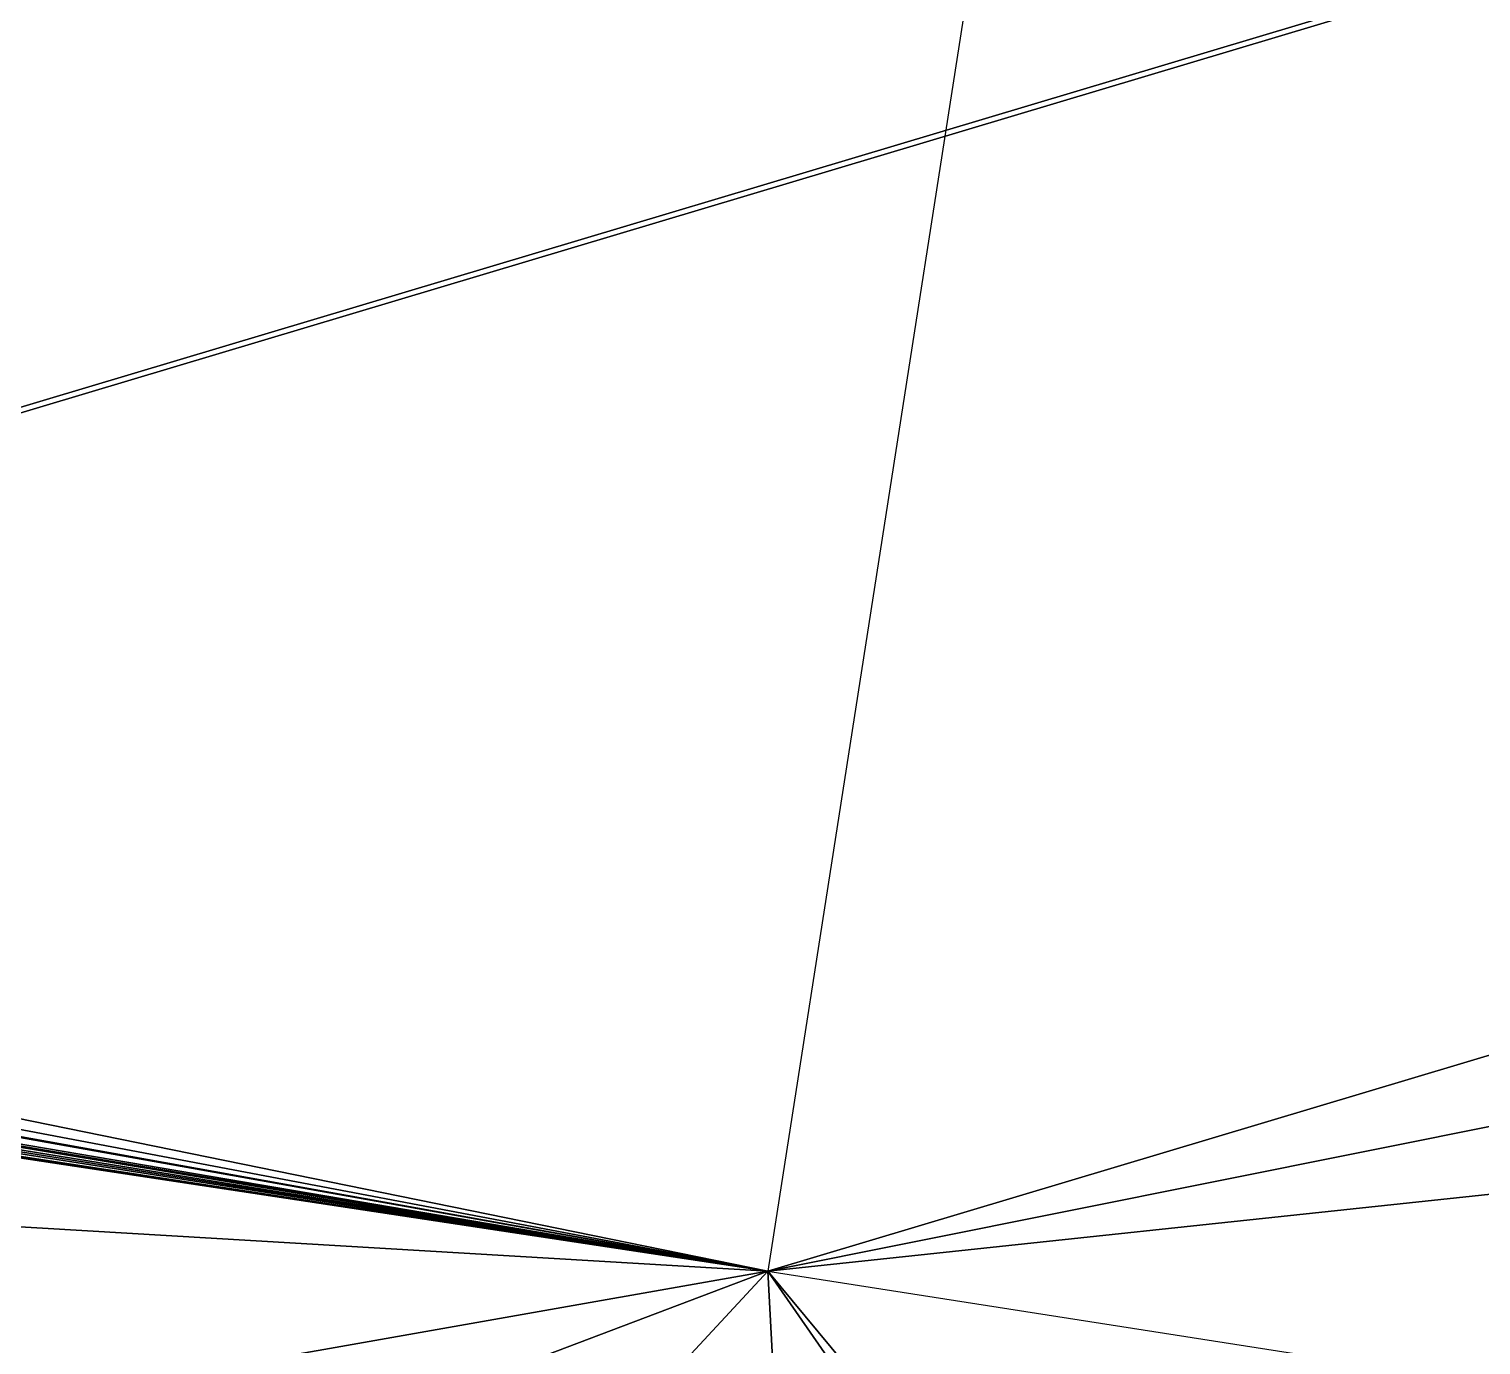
# Model space of a CAD drawing. Header units: metres. Extents: x 503497 to 504361, y 6966567 to 6966857.
# Drawn here: x 504152.946192 to 504152.949156, y 6966710.214649 to 6966710.217336 of the extents above; entities that cross this region are included whole.
import ezdxf

# ---------------------------------------------------------------- set-up
doc = ezdxf.new("R2010")
doc.units = ezdxf.units.M

msp = doc.modelspace()

# ---------------------------------------------------------------- linework, layer by layer
at = {"layer": 'SHADOW_APPROVED_20260111T072000'}
for points in [[(504153.1826, 6966711.7206), (504152.9477, 6966710.2148), (504079.7739, 6966725.1188), (504080.0088, 6966726.6246), (504153.1826, 6966711.7206)], [(504152.9477, 6966710.2148), (504167.8718, 6966707.8869), (504094.698, 6966722.7909), (504079.7739, 6966725.1188), (504152.9477, 6966710.2148)]]:
    msp.add_lwpolyline(points, close=True, dxfattribs=at)
msp.add_lwpolyline([(504124.6436, 6966689.8311), (504125.6223, 6966696.1052), (504122.7613, 6966696.5515), (504123.3955, 6966700.6171), (504123.6735, 6966701.1907), (504124.1841, 6966701.6081), (504124.6865, 6966701.7525), (504126.4679, 6966701.5261), (504126.6349, 6966702.5968), (504125.8564, 6966702.7697), (504125.4218, 6966703.0603), (504125.0625, 6966703.6133), (504124.9683, 6966704.1079), (504125.9354, 6966710.4181), (504127.8093, 6966710.1258), (504128.3574, 6966713.6393), (504140.8554, 6966711.6898), (504140.8554, 6966711.6898), (504140.7719, 6966711.1544), (504144.1851, 6966710.622), (504144.5661, 6966713.0647), (504153.1826, 6966711.7206), (504152.9477, 6966710.2148), (504167.8718, 6966707.8869)], dxfattribs=at)
at = {"layer": 'SHADOW_APPROVED_20260114T072400'}
for points in [[(504153.1826, 6966711.7206), (504152.9477, 6966710.2148), (504080.9393, 6966723.8535), (504081.1742, 6966725.3593), (504153.1826, 6966711.7206)], [(504152.9477, 6966710.2148), (504167.8718, 6966707.8869), (504095.8634, 6966721.5256), (504080.9393, 6966723.8535), (504152.9477, 6966710.2148)]]:
    msp.add_lwpolyline(points, close=True, dxfattribs=at)
msp.add_lwpolyline([(504124.6436, 6966689.8311), (504125.6223, 6966696.1052), (504122.7613, 6966696.5515), (504123.3955, 6966700.6171), (504123.6735, 6966701.1907), (504124.1841, 6966701.6081), (504124.6865, 6966701.7525), (504126.4679, 6966701.5261), (504126.6349, 6966702.5968), (504125.8564, 6966702.7697), (504125.4218, 6966703.0603), (504125.0625, 6966703.6133), (504124.9683, 6966704.1079), (504125.9354, 6966710.4181), (504127.8093, 6966710.1258), (504128.3574, 6966713.6393), (504140.8554, 6966711.6898), (504140.8554, 6966711.6898), (504140.7719, 6966711.1544), (504144.1851, 6966710.622), (504144.5661, 6966713.0647), (504153.1826, 6966711.7206), (504152.9477, 6966710.2148), (504167.8718, 6966707.8869)], dxfattribs=at)
at = {"layer": 'SHADOW_APPROVED_20260122T071500'}
for points in [[(504153.1826, 6966711.7206), (504152.9477, 6966710.2148), (504070.3812, 6966724.9829), (504070.6161, 6966726.4887), (504153.1826, 6966711.7206)], [(504152.9477, 6966710.2148), (504167.8718, 6966707.8869), (504085.3053, 6966722.655), (504070.3812, 6966724.9829), (504152.9477, 6966710.2148)]]:
    msp.add_lwpolyline(points, close=True, dxfattribs=at)
msp.add_lwpolyline([(504124.6436, 6966689.8311), (504125.6223, 6966696.1052), (504122.7613, 6966696.5515), (504123.3955, 6966700.6171), (504123.6735, 6966701.1907), (504124.1841, 6966701.6081), (504124.6865, 6966701.7525), (504126.4679, 6966701.5261), (504126.6349, 6966702.5968), (504125.8564, 6966702.7697), (504125.4218, 6966703.0603), (504125.0625, 6966703.6133), (504124.9683, 6966704.1079), (504125.9354, 6966710.4181), (504127.8093, 6966710.1258), (504128.3574, 6966713.6393), (504140.8554, 6966711.6898), (504140.8554, 6966711.6898), (504140.7719, 6966711.1544), (504144.1851, 6966710.622), (504144.5661, 6966713.0647), (504153.1826, 6966711.7206), (504152.9477, 6966710.2148), (504167.8718, 6966707.8869)], dxfattribs=at)
at = {"layer": 'SHADOW_APPROVED_20260124T072500'}
for points in [[(504153.1826, 6966711.7206), (504152.9477, 6966710.2148), (504076.7046, 6966721.9298), (504076.9395, 6966723.4356), (504153.1826, 6966711.7206)], [(504152.9477, 6966710.2148), (504167.8718, 6966707.8869), (504091.6287, 6966719.6019), (504076.7046, 6966721.9298), (504152.9477, 6966710.2148)]]:
    msp.add_lwpolyline(points, close=True, dxfattribs=at)
msp.add_lwpolyline([(504124.6436, 6966689.8311), (504125.6223, 6966696.1052), (504122.7613, 6966696.5515), (504123.3955, 6966700.6171), (504123.6735, 6966701.1907), (504124.1841, 6966701.6081), (504124.6865, 6966701.7525), (504126.4679, 6966701.5261), (504126.6349, 6966702.5968), (504125.8564, 6966702.7697), (504125.4218, 6966703.0603), (504125.0625, 6966703.6133), (504124.9683, 6966704.1079), (504125.9354, 6966710.4181), (504127.8093, 6966710.1258), (504128.3574, 6966713.6393), (504140.8554, 6966711.6898), (504140.8554, 6966711.6898), (504140.7719, 6966711.1544), (504144.1851, 6966710.622), (504144.5661, 6966713.0647), (504153.1826, 6966711.7206), (504152.9477, 6966710.2148), (504167.8718, 6966707.8869)], dxfattribs=at)
at = {"layer": 'SHADOW_APPROVED_20260126T071100'}
for points in [[(504153.1826, 6966711.7206), (504152.9477, 6966710.2148), (504064.5226, 6966725.2606), (504064.7575, 6966726.7664), (504153.1826, 6966711.7206)], [(504152.9477, 6966710.2148), (504167.8718, 6966707.8869), (504079.4467, 6966722.9327), (504064.5226, 6966725.2606), (504152.9477, 6966710.2148)]]:
    msp.add_lwpolyline(points, close=True, dxfattribs=at)
msp.add_lwpolyline([(504124.6436, 6966689.8311), (504125.6223, 6966696.1052), (504122.7613, 6966696.5515), (504123.3955, 6966700.6171), (504123.6735, 6966701.1907), (504124.1841, 6966701.6081), (504124.6865, 6966701.7525), (504126.4679, 6966701.5261), (504126.6349, 6966702.5968), (504125.8564, 6966702.7697), (504125.4218, 6966703.0603), (504125.0625, 6966703.6133), (504124.9683, 6966704.1079), (504125.9354, 6966710.4181), (504127.8093, 6966710.1258), (504128.3574, 6966713.6393), (504140.8554, 6966711.6898), (504140.8554, 6966711.6898), (504140.7719, 6966711.1544), (504144.1851, 6966710.622), (504144.5661, 6966713.0647), (504153.1826, 6966711.7206), (504152.9477, 6966710.2148), (504167.8718, 6966707.8869)], dxfattribs=at)
at = {"layer": 'SHADOW_APPROVED_20260127T071900'}
for points in [[(504153.1826, 6966711.7206), (504152.9477, 6966710.2148), (504070.6048, 6966722.7074), (504070.8397, 6966724.2132), (504153.1826, 6966711.7206)], [(504152.9477, 6966710.2148), (504167.8718, 6966707.8869), (504085.5289, 6966720.3795), (504070.6048, 6966722.7074), (504152.9477, 6966710.2148)]]:
    msp.add_lwpolyline(points, close=True, dxfattribs=at)
msp.add_lwpolyline([(504124.6436, 6966689.8311), (504125.6223, 6966696.1052), (504122.7613, 6966696.5515), (504123.3955, 6966700.6171), (504123.6735, 6966701.1907), (504124.1841, 6966701.6081), (504124.6865, 6966701.7525), (504126.4679, 6966701.5261), (504126.6349, 6966702.5968), (504125.8564, 6966702.7697), (504125.4218, 6966703.0603), (504125.0625, 6966703.6133), (504124.9683, 6966704.1079), (504125.9354, 6966710.4181), (504127.8093, 6966710.1258), (504128.3574, 6966713.6393), (504140.8554, 6966711.6898), (504140.8554, 6966711.6898), (504140.7719, 6966711.1544), (504144.1851, 6966710.622), (504144.5661, 6966713.0647), (504153.1826, 6966711.7206), (504152.9477, 6966710.2148), (504167.8718, 6966707.8869)], dxfattribs=at)
at = {"layer": 'SHADOW_APPROVED_20260129T071100'}
for points in [[(504153.1826, 6966711.7206), (504152.9477, 6966710.2148), (504062.502, 6966724.4336), (504062.7369, 6966725.9394), (504153.1826, 6966711.7206)], [(504152.9477, 6966710.2148), (504167.8718, 6966707.8869), (504077.4261, 6966722.1057), (504062.502, 6966724.4336), (504152.9477, 6966710.2148)]]:
    msp.add_lwpolyline(points, close=True, dxfattribs=at)
msp.add_lwpolyline([(504124.6436, 6966689.8311), (504125.6223, 6966696.1052), (504122.7613, 6966696.5515), (504123.3955, 6966700.6171), (504123.6735, 6966701.1907), (504124.1841, 6966701.6081), (504124.6865, 6966701.7525), (504126.4679, 6966701.5261), (504126.6349, 6966702.5968), (504125.8564, 6966702.7697), (504125.4218, 6966703.0603), (504125.0625, 6966703.6133), (504124.9683, 6966704.1079), (504125.9354, 6966710.4181), (504127.8093, 6966710.1258), (504128.3574, 6966713.6393), (504140.8554, 6966711.6898), (504140.8554, 6966711.6898), (504140.7719, 6966711.1544), (504144.1851, 6966710.622), (504144.5661, 6966713.0647), (504153.1826, 6966711.7206), (504152.9477, 6966710.2148), (504167.8718, 6966707.8869)], dxfattribs=at)
at = {"layer": 'SHADOW_APPROVED_20260130T071100'}
for points in [[(504153.1826, 6966711.7206), (504152.9477, 6966710.2148), (504061.8158, 6966724.129), (504062.0507, 6966725.6348), (504153.1826, 6966711.7206)], [(504152.9477, 6966710.2148), (504167.8718, 6966707.8869), (504076.7399, 6966721.8011), (504061.8158, 6966724.129), (504152.9477, 6966710.2148)]]:
    msp.add_lwpolyline(points, close=True, dxfattribs=at)
msp.add_lwpolyline([(504124.6436, 6966689.8311), (504125.6223, 6966696.1052), (504122.7613, 6966696.5515), (504123.3955, 6966700.6171), (504123.6735, 6966701.1907), (504124.1841, 6966701.6081), (504124.6865, 6966701.7525), (504126.4679, 6966701.5261), (504126.6349, 6966702.5968), (504125.8564, 6966702.7697), (504125.4218, 6966703.0603), (504125.0625, 6966703.6133), (504124.9683, 6966704.1079), (504125.9354, 6966710.4181), (504127.8093, 6966710.1258), (504128.3574, 6966713.6393), (504140.8554, 6966711.6898), (504140.8554, 6966711.6898), (504140.7719, 6966711.1544), (504144.1851, 6966710.622), (504144.5661, 6966713.0647), (504153.1826, 6966711.7206), (504152.9477, 6966710.2148), (504167.8718, 6966707.8869)], dxfattribs=at)
at = {"layer": 'SHADOW_APPROVED_20260203T070000'}
for points in [[(504153.1826, 6966711.7206), (504152.9477, 6966710.2148), (504046.9235, 6966726.5162), (504047.1584, 6966728.022), (504153.1826, 6966711.7206)], [(504152.9477, 6966710.2148), (504167.8718, 6966707.8869), (504061.8476, 6966724.1883), (504046.9235, 6966726.5162), (504152.9477, 6966710.2148)]]:
    msp.add_lwpolyline(points, close=True, dxfattribs=at)
msp.add_lwpolyline([(504124.6436, 6966689.8311), (504125.6223, 6966696.1052), (504122.7613, 6966696.5515), (504123.3955, 6966700.6171), (504123.6735, 6966701.1907), (504124.1841, 6966701.6081), (504124.6865, 6966701.7525), (504126.4679, 6966701.5261), (504126.6349, 6966702.5968), (504125.8564, 6966702.7697), (504125.4218, 6966703.0603), (504125.0625, 6966703.6133), (504124.9683, 6966704.1079), (504125.9354, 6966710.4181), (504127.8093, 6966710.1258), (504128.3574, 6966713.6393), (504140.8554, 6966711.6898), (504140.8554, 6966711.6898), (504140.7719, 6966711.1544), (504144.1851, 6966710.622), (504144.5661, 6966713.0647), (504153.1826, 6966711.7206), (504152.9477, 6966710.2148), (504167.8718, 6966707.8869)], dxfattribs=at)
at = {"layer": 'SHADOW_APPROVED_20260314T074000'}
msp.add_lwpolyline([(504124.6436, 6966689.8311), (504125.6223, 6966696.1052), (504122.7613, 6966696.5515), (504123.3955, 6966700.6171), (504123.6735, 6966701.1907), (504124.1841, 6966701.6081), (504124.6865, 6966701.7525), (504126.4679, 6966701.5261), (504126.6349, 6966702.5968), (504125.8564, 6966702.7697), (504125.4218, 6966703.0603), (504125.0625, 6966703.6133), (504124.9683, 6966704.1079), (504125.9354, 6966710.4181), (504127.8093, 6966710.1258), (504128.3574, 6966713.6393), (504140.8554, 6966711.6898), (504140.8554, 6966711.6898), (504140.7719, 6966711.1544), (504144.1851, 6966710.622), (504144.5661, 6966713.0647), (504153.1826, 6966711.7206), (504152.9477, 6966710.2148), (504167.8718, 6966707.8869)], dxfattribs=at)
for points in [[(504153.1826, 6966711.7206), (504152.9477, 6966710.2148), (504065.1932, 6966694.7584), (504065.4281, 6966696.2642), (504153.1826, 6966711.7206)], [(504152.9477, 6966710.2148), (504167.8718, 6966707.8869), (504080.1173, 6966692.4305), (504065.1932, 6966694.7584), (504152.9477, 6966710.2148)]]:
    msp.add_lwpolyline(points, close=True, dxfattribs=at)
at = {"layer": 'SHADOW_APPROVED_20260426T070000'}
msp.add_lwpolyline([(504124.6436, 6966689.8311), (504125.6223, 6966696.1052), (504122.7613, 6966696.5515), (504123.3955, 6966700.6171), (504123.6735, 6966701.1907), (504124.1841, 6966701.6081), (504124.6865, 6966701.7525), (504126.4679, 6966701.5261), (504126.6349, 6966702.5968), (504125.8564, 6966702.7697), (504125.4218, 6966703.0603), (504125.0625, 6966703.6133), (504124.9683, 6966704.1079), (504125.9354, 6966710.4181), (504127.8093, 6966710.1258), (504128.3574, 6966713.6393), (504140.8554, 6966711.6898), (504140.8554, 6966711.6898), (504140.7719, 6966711.1544), (504144.1851, 6966710.622), (504144.5661, 6966713.0647), (504153.1826, 6966711.7206), (504152.9477, 6966710.2148), (504167.8718, 6966707.8869)], dxfattribs=at)
for points in [[(504153.1826, 6966711.7206), (504152.9477, 6966710.2148), (503935.8201, 6966628.153), (503936.055, 6966629.6588), (504153.1826, 6966711.7206)], [(504152.9477, 6966710.2148), (504167.8718, 6966707.8869), (503950.7442, 6966625.8251), (503935.8201, 6966628.153), (504152.9477, 6966710.2148)]]:
    msp.add_lwpolyline(points, close=True, dxfattribs=at)
at = {"layer": 'SHADOW_APPROVED_20260621T090000'}
msp.add_lwpolyline([(504124.6436, 6966689.8311), (504125.6223, 6966696.1052), (504122.7613, 6966696.5515), (504123.3955, 6966700.6171), (504123.6735, 6966701.1907), (504124.1841, 6966701.6081), (504124.6865, 6966701.7525), (504126.4679, 6966701.5261), (504126.6349, 6966702.5968), (504125.8564, 6966702.7697), (504125.4218, 6966703.0603), (504125.0625, 6966703.6133), (504124.9683, 6966704.1079), (504125.9354, 6966710.4181), (504127.8093, 6966710.1258), (504128.3574, 6966713.6393), (504140.8554, 6966711.6898), (504140.8554, 6966711.6898), (504140.7719, 6966711.1544), (504144.1851, 6966710.622), (504144.5661, 6966713.0647), (504153.1826, 6966711.7206), (504152.9477, 6966710.2148), (504167.8718, 6966707.8869)], dxfattribs=at)
for points in [[(504153.1826, 6966711.7206), (504152.9477, 6966710.2148), (504094.4314, 6966647.2832), (504094.6663, 6966648.789), (504153.1826, 6966711.7206)], [(504152.9477, 6966710.2148), (504167.8718, 6966707.8869), (504109.3555, 6966644.9553), (504094.4314, 6966647.2832), (504152.9477, 6966710.2148)]]:
    msp.add_lwpolyline(points, close=True, dxfattribs=at)
at = {"layer": 'SHADOW_APPROVED_20260621T120000'}
msp.add_lwpolyline([(504124.6436, 6966689.8311), (504125.6223, 6966696.1052), (504122.7613, 6966696.5515), (504123.3955, 6966700.6171), (504123.6735, 6966701.1907), (504124.1841, 6966701.6081), (504124.6865, 6966701.7525), (504126.4679, 6966701.5261), (504126.6349, 6966702.5968), (504125.8564, 6966702.7697), (504125.4218, 6966703.0603), (504125.0625, 6966703.6133), (504124.9683, 6966704.1079), (504125.9354, 6966710.4181), (504127.8093, 6966710.1258), (504128.3574, 6966713.6393), (504140.8554, 6966711.6898), (504140.8554, 6966711.6898), (504140.7719, 6966711.1544), (504144.1851, 6966710.622), (504144.5661, 6966713.0647), (504153.1826, 6966711.7206), (504152.9477, 6966710.2148), (504167.8718, 6966707.8869)], dxfattribs=at)
for points in [[(504153.1826, 6966711.7206), (504152.9477, 6966710.2148), (504155.5687, 6966661.542), (504155.8036, 6966663.0478), (504153.1826, 6966711.7206)], [(504152.9477, 6966710.2148), (504167.8718, 6966707.8869), (504170.4928, 6966659.2141), (504155.5687, 6966661.542), (504152.9477, 6966710.2148)]]:
    msp.add_lwpolyline(points, close=True, dxfattribs=at)
at = {"layer": 'SHADOW_APPROVED_20260621T140000'}
msp.add_lwpolyline([(504124.6436, 6966689.8311), (504125.6223, 6966696.1052), (504122.7613, 6966696.5515), (504123.3955, 6966700.6171), (504123.6735, 6966701.1907), (504124.1841, 6966701.6081), (504124.6865, 6966701.7525), (504126.4679, 6966701.5261), (504126.6349, 6966702.5968), (504125.8564, 6966702.7697), (504125.4218, 6966703.0603), (504125.0625, 6966703.6133), (504124.9683, 6966704.1079), (504125.9354, 6966710.4181), (504127.8093, 6966710.1258), (504128.3574, 6966713.6393), (504140.8554, 6966711.6898), (504140.8554, 6966711.6898), (504140.7719, 6966711.1544), (504144.1851, 6966710.622), (504144.5661, 6966713.0647), (504153.1826, 6966711.7206), (504152.9477, 6966710.2148), (504167.8718, 6966707.8869)], dxfattribs=at)
for points in [[(504153.1826, 6966711.7206), (504152.9477, 6966710.2148), (504191.8574, 6966654.4088), (504192.0923, 6966655.9146), (504153.1826, 6966711.7206)], [(504152.9477, 6966710.2148), (504167.8718, 6966707.8869), (504206.7815, 6966652.0809), (504191.8574, 6966654.4088), (504152.9477, 6966710.2148)]]:
    msp.add_lwpolyline(points, close=True, dxfattribs=at)
at = {"layer": 'SHADOW_APPROVED_20261019T053000'}
for points in [[(504153.1826, 6966711.7206), (504152.9477, 6966710.2148), (503576.192, 6966802.3476), (503576.4269, 6966803.8534), (504153.1826, 6966711.7206)], [(504152.9477, 6966710.2148), (504167.8718, 6966707.8869), (503591.1161, 6966800.0197), (503576.192, 6966802.3476), (504152.9477, 6966710.2148)]]:
    msp.add_lwpolyline(points, close=True, dxfattribs=at)
msp.add_lwpolyline([(504124.6436, 6966689.8311), (504125.6223, 6966696.1052), (504122.7613, 6966696.5515), (504123.3955, 6966700.6171), (504123.6735, 6966701.1907), (504124.1841, 6966701.6081), (504124.6865, 6966701.7525), (504126.4679, 6966701.5261), (504126.6349, 6966702.5968), (504125.8564, 6966702.7697), (504125.4218, 6966703.0603), (504125.0625, 6966703.6133), (504124.9683, 6966704.1079), (504125.9354, 6966710.4181), (504127.8093, 6966710.1258), (504128.3574, 6966713.6393), (504140.8554, 6966711.6898), (504140.8554, 6966711.6898), (504140.7719, 6966711.1544), (504144.1851, 6966710.622), (504144.5661, 6966713.0647), (504153.1826, 6966711.7206), (504152.9477, 6966710.2148), (504167.8718, 6966707.8869)], dxfattribs=at)
at = {"layer": 'SHADOW_APPROVED_20261112T063500'}
for points in [[(504153.1826, 6966711.7206), (504152.9477, 6966710.2148), (504054.6694, 6966726.169), (504054.9043, 6966727.6748), (504153.1826, 6966711.7206)], [(504152.9477, 6966710.2148), (504167.8718, 6966707.8869), (504069.5935, 6966723.8411), (504054.6694, 6966726.169), (504152.9477, 6966710.2148)]]:
    msp.add_lwpolyline(points, close=True, dxfattribs=at)
msp.add_lwpolyline([(504124.6436, 6966689.8311), (504125.6223, 6966696.1052), (504122.7613, 6966696.5515), (504123.3955, 6966700.6171), (504123.6735, 6966701.1907), (504124.1841, 6966701.6081), (504124.6865, 6966701.7525), (504126.4679, 6966701.5261), (504126.6349, 6966702.5968), (504125.8564, 6966702.7697), (504125.4218, 6966703.0603), (504125.0625, 6966703.6133), (504124.9683, 6966704.1079), (504125.9354, 6966710.4181), (504127.8093, 6966710.1258), (504128.3574, 6966713.6393), (504140.8554, 6966711.6898), (504140.8554, 6966711.6898), (504140.7719, 6966711.1544), (504144.1851, 6966710.622), (504144.5661, 6966713.0647), (504153.1826, 6966711.7206), (504152.9477, 6966710.2148), (504167.8718, 6966707.8869)], dxfattribs=at)
at = {"layer": 'SHADOW_APPROVED_20261113T063500'}
for points in [[(504153.1826, 6966711.7206), (504152.9477, 6966710.2148), (504055.1376, 6966726.5845), (504055.3725, 6966728.0903), (504153.1826, 6966711.7206)], [(504152.9477, 6966710.2148), (504167.8718, 6966707.8869), (504070.0617, 6966724.2566), (504055.1376, 6966726.5845), (504152.9477, 6966710.2148)]]:
    msp.add_lwpolyline(points, close=True, dxfattribs=at)
msp.add_lwpolyline([(504124.6436, 6966689.8311), (504125.6223, 6966696.1052), (504122.7613, 6966696.5515), (504123.3955, 6966700.6171), (504123.6735, 6966701.1907), (504124.1841, 6966701.6081), (504124.6865, 6966701.7525), (504126.4679, 6966701.5261), (504126.6349, 6966702.5968), (504125.8564, 6966702.7697), (504125.4218, 6966703.0603), (504125.0625, 6966703.6133), (504124.9683, 6966704.1079), (504125.9354, 6966710.4181), (504127.8093, 6966710.1258), (504128.3574, 6966713.6393), (504140.8554, 6966711.6898), (504140.8554, 6966711.6898), (504140.7719, 6966711.1544), (504144.1851, 6966710.622), (504144.5661, 6966713.0647), (504153.1826, 6966711.7206), (504152.9477, 6966710.2148), (504167.8718, 6966707.8869)], dxfattribs=at)
at = {"layer": 'SHADOW_APPROVED_20261122T065200'}
for points in [[(504153.1826, 6966711.7206), (504152.9477, 6966710.2148), (504072.7836, 6966724.6656), (504073.0185, 6966726.1714), (504153.1826, 6966711.7206)], [(504152.9477, 6966710.2148), (504167.8718, 6966707.8869), (504087.7077, 6966722.3377), (504072.7836, 6966724.6656), (504152.9477, 6966710.2148)]]:
    msp.add_lwpolyline(points, close=True, dxfattribs=at)
msp.add_lwpolyline([(504124.6436, 6966689.8311), (504125.6223, 6966696.1052), (504122.7613, 6966696.5515), (504123.3955, 6966700.6171), (504123.6735, 6966701.1907), (504124.1841, 6966701.6081), (504124.6865, 6966701.7525), (504126.4679, 6966701.5261), (504126.6349, 6966702.5968), (504125.8564, 6966702.7697), (504125.4218, 6966703.0603), (504125.0625, 6966703.6133), (504124.9683, 6966704.1079), (504125.9354, 6966710.4181), (504127.8093, 6966710.1258), (504128.3574, 6966713.6393), (504140.8554, 6966711.6898), (504140.8554, 6966711.6898), (504140.7719, 6966711.1544), (504144.1851, 6966710.622), (504144.5661, 6966713.0647), (504153.1826, 6966711.7206), (504152.9477, 6966710.2148), (504167.8718, 6966707.8869)], dxfattribs=at)
at = {"layer": 'SHADOW_APPROVED_20261123T070300'}
for points in [[(504153.1826, 6966711.7206), (504152.9477, 6966710.2148), (504080.5508, 6966722.2213), (504080.7857, 6966723.7271), (504153.1826, 6966711.7206)], [(504152.9477, 6966710.2148), (504167.8718, 6966707.8869), (504095.4749, 6966719.8934), (504080.5508, 6966722.2213), (504152.9477, 6966710.2148)]]:
    msp.add_lwpolyline(points, close=True, dxfattribs=at)
msp.add_lwpolyline([(504124.6436, 6966689.8311), (504125.6223, 6966696.1052), (504122.7613, 6966696.5515), (504123.3955, 6966700.6171), (504123.6735, 6966701.1907), (504124.1841, 6966701.6081), (504124.6865, 6966701.7525), (504126.4679, 6966701.5261), (504126.6349, 6966702.5968), (504125.8564, 6966702.7697), (504125.4218, 6966703.0603), (504125.0625, 6966703.6133), (504124.9683, 6966704.1079), (504125.9354, 6966710.4181), (504127.8093, 6966710.1258), (504128.3574, 6966713.6393), (504140.8554, 6966711.6898), (504140.8554, 6966711.6898), (504140.7719, 6966711.1544), (504144.1851, 6966710.622), (504144.5661, 6966713.0647), (504153.1826, 6966711.7206), (504152.9477, 6966710.2148), (504167.8718, 6966707.8869)], dxfattribs=at)
at = {"layer": 'SHADOW_APPROVED_20261221T090000'}
msp.add_lwpolyline([(504124.6436, 6966689.8311), (504125.6223, 6966696.1052), (504122.7613, 6966696.5515), (504123.3955, 6966700.6171), (504123.6735, 6966701.1907), (504124.1841, 6966701.6081), (504124.6865, 6966701.7525), (504126.4679, 6966701.5261), (504126.6349, 6966702.5968), (504125.8564, 6966702.7697), (504125.4218, 6966703.0603), (504125.0625, 6966703.6133), (504124.9683, 6966704.1079), (504125.9354, 6966710.4181), (504127.8093, 6966710.1258), (504128.3574, 6966713.6393), (504140.8554, 6966711.6898), (504140.8554, 6966711.6898), (504140.7719, 6966711.1544), (504144.1851, 6966710.622), (504144.5661, 6966713.0647), (504153.1826, 6966711.7206), (504152.9477, 6966710.2148), (504167.8718, 6966707.8869)], dxfattribs=at)
for points in [[(504153.1826, 6966711.7206), (504152.9477, 6966710.2148), (504122.693, 6966712.0142), (504122.9279, 6966713.52), (504153.1826, 6966711.7206)], [(504152.9477, 6966710.2148), (504167.8718, 6966707.8869), (504137.6171, 6966709.6863), (504122.693, 6966712.0142), (504152.9477, 6966710.2148)]]:
    msp.add_lwpolyline(points, close=True, dxfattribs=at)
at = {"layer": 'SHADOW_APPROVED_20261221T120000'}
msp.add_lwpolyline([(504124.6436, 6966689.8311), (504125.6223, 6966696.1052), (504122.7613, 6966696.5515), (504123.3955, 6966700.6171), (504123.6735, 6966701.1907), (504124.1841, 6966701.6081), (504124.6865, 6966701.7525), (504126.4679, 6966701.5261), (504126.6349, 6966702.5968), (504125.8564, 6966702.7697), (504125.4218, 6966703.0603), (504125.0625, 6966703.6133), (504124.9683, 6966704.1079), (504125.9354, 6966710.4181), (504127.8093, 6966710.1258), (504128.3574, 6966713.6393), (504140.8554, 6966711.6898), (504140.8554, 6966711.6898), (504140.7719, 6966711.1544), (504144.1851, 6966710.622), (504144.5661, 6966713.0647), (504153.1826, 6966711.7206), (504152.9477, 6966710.2148), (504167.8718, 6966707.8869)], dxfattribs=at)
for points in [[(504153.1826, 6966711.7206), (504152.9477, 6966710.2148), (504155.2202, 6966707.484), (504155.4551, 6966708.9898), (504153.1826, 6966711.7206)], [(504152.9477, 6966710.2148), (504167.8718, 6966707.8869), (504170.1443, 6966705.1561), (504155.2202, 6966707.484), (504152.9477, 6966710.2148)]]:
    msp.add_lwpolyline(points, close=True, dxfattribs=at)
at = {"layer": 'SHADOW_APPROVED_20261221T150000'}
for points in [[(504153.1826, 6966711.7206), (504152.9477, 6966710.2148), (504190.6416, 6966714.2351), (504190.8765, 6966715.7409), (504153.1826, 6966711.7206)], [(504152.9477, 6966710.2148), (504167.8718, 6966707.8869), (504205.5657, 6966711.9072), (504190.6416, 6966714.2351), (504152.9477, 6966710.2148)]]:
    msp.add_lwpolyline(points, close=True, dxfattribs=at)
msp.add_lwpolyline([(504124.6436, 6966689.8311), (504125.6223, 6966696.1052), (504122.7613, 6966696.5515), (504123.3955, 6966700.6171), (504123.6735, 6966701.1907), (504124.1841, 6966701.6081), (504124.6865, 6966701.7525), (504126.4679, 6966701.5261), (504126.6349, 6966702.5968), (504125.8564, 6966702.7697), (504125.4218, 6966703.0603), (504125.0625, 6966703.6133), (504124.9683, 6966704.1079), (504125.9354, 6966710.4181), (504127.8093, 6966710.1258), (504128.3574, 6966713.6393), (504140.8554, 6966711.6898), (504140.8554, 6966711.6898), (504140.7719, 6966711.1544), (504144.1851, 6966710.622), (504144.5661, 6966713.0647), (504153.1826, 6966711.7206), (504152.9477, 6966710.2148), (504167.8718, 6966707.8869)], dxfattribs=at)
at = {"layer": 'SHADOW_APPROVED_20261221T160000'}
for points in [[(504153.1826, 6966711.7206), (504152.9477, 6966710.2148), (504212.5095, 6966722.1666), (504212.7444, 6966723.6724), (504153.1826, 6966711.7206)], [(504152.9477, 6966710.2148), (504167.8718, 6966707.8869), (504227.4336, 6966719.8387), (504212.5095, 6966722.1666), (504152.9477, 6966710.2148)]]:
    msp.add_lwpolyline(points, close=True, dxfattribs=at)
msp.add_lwpolyline([(504124.6436, 6966689.8311), (504125.6223, 6966696.1052), (504122.7613, 6966696.5515), (504123.3955, 6966700.6171), (504123.6735, 6966701.1907), (504124.1841, 6966701.6081), (504124.6865, 6966701.7525), (504126.4679, 6966701.5261), (504126.6349, 6966702.5968), (504125.8564, 6966702.7697), (504125.4218, 6966703.0603), (504125.0625, 6966703.6133), (504124.9683, 6966704.1079), (504125.9354, 6966710.4181), (504127.8093, 6966710.1258), (504128.3574, 6966713.6393), (504140.8554, 6966711.6898), (504140.8554, 6966711.6898), (504140.7719, 6966711.1544), (504144.1851, 6966710.622), (504144.5661, 6966713.0647), (504153.1826, 6966711.7206), (504152.9477, 6966710.2148), (504167.8718, 6966707.8869)], dxfattribs=at)
at = {"layer": 'SHADOW_APPROVED_20261221T170000'}
for points in [[(504153.1826, 6966711.7206), (504152.9477, 6966710.2148), (504256.1476, 6966741.1024), (504256.3825, 6966742.6082), (504153.1826, 6966711.7206)], [(504152.9477, 6966710.2148), (504167.8718, 6966707.8869), (504271.0717, 6966738.7745), (504256.1476, 6966741.1024), (504152.9477, 6966710.2148)], [(504124.1841, 6966701.6081), (504124.6865, 6966701.7525), (504227.8864, 6966732.6401), (504227.384, 6966732.4957), (504124.1841, 6966701.6081)], [(504123.6735, 6966701.1907), (504124.1841, 6966701.6081), (504227.384, 6966732.4957), (504226.8734, 6966732.0783), (504123.6735, 6966701.1907)]]:
    msp.add_lwpolyline(points, close=True, dxfattribs=at)
msp.add_lwpolyline([(504124.6436, 6966689.8311), (504125.6223, 6966696.1052), (504122.7613, 6966696.5515), (504123.3955, 6966700.6171), (504123.6735, 6966701.1907), (504124.1841, 6966701.6081), (504124.6865, 6966701.7525), (504126.4679, 6966701.5261), (504126.6349, 6966702.5968), (504125.8564, 6966702.7697), (504125.4218, 6966703.0603), (504125.0625, 6966703.6133), (504124.9683, 6966704.1079), (504125.9354, 6966710.4181), (504127.8093, 6966710.1258), (504128.3574, 6966713.6393), (504140.8554, 6966711.6898), (504140.8554, 6966711.6898), (504140.7719, 6966711.1544), (504144.1851, 6966710.622), (504144.5661, 6966713.0647), (504153.1826, 6966711.7206), (504152.9477, 6966710.2148), (504167.8718, 6966707.8869)], dxfattribs=at)
at = {"layer": 'SHADOW_COMPARATOR_RL48_20260111T072000'}
for points in [[(504153.1826, 6966711.7206), (504152.9477, 6966710.2148), (504107.3204, 6966719.5082), (504107.5553, 6966721.014), (504153.1826, 6966711.7206)], [(504152.9477, 6966710.2148), (504167.8718, 6966707.8869), (504122.2445, 6966717.1803), (504107.3204, 6966719.5082), (504152.9477, 6966710.2148)]]:
    msp.add_lwpolyline(points, close=True, dxfattribs=at)
msp.add_lwpolyline([(504124.6436, 6966689.8311), (504125.6223, 6966696.1052), (504122.7613, 6966696.5515), (504123.3955, 6966700.6171), (504123.6735, 6966701.1907), (504124.1841, 6966701.6081), (504124.6865, 6966701.7525), (504126.4679, 6966701.5261), (504126.6349, 6966702.5968), (504125.8564, 6966702.7697), (504125.4218, 6966703.0603), (504125.0625, 6966703.6133), (504124.9683, 6966704.1079), (504125.9354, 6966710.4181), (504127.8093, 6966710.1258), (504128.3574, 6966713.6393), (504140.8554, 6966711.6898), (504140.8554, 6966711.6898), (504140.7719, 6966711.1544), (504144.1851, 6966710.622), (504144.5661, 6966713.0647), (504153.1826, 6966711.7206), (504152.9477, 6966710.2148), (504167.8718, 6966707.8869)], dxfattribs=at)
at = {"layer": 'SHADOW_COMPARATOR_RL48_20260114T072400'}
for points in [[(504153.1826, 6966711.7206), (504152.9477, 6966710.2148), (504108.0471, 6966718.7192), (504108.282, 6966720.225), (504153.1826, 6966711.7206)], [(504152.9477, 6966710.2148), (504167.8718, 6966707.8869), (504122.9712, 6966716.3913), (504108.0471, 6966718.7192), (504152.9477, 6966710.2148)]]:
    msp.add_lwpolyline(points, close=True, dxfattribs=at)
msp.add_lwpolyline([(504124.6436, 6966689.8311), (504125.6223, 6966696.1052), (504122.7613, 6966696.5515), (504123.3955, 6966700.6171), (504123.6735, 6966701.1907), (504124.1841, 6966701.6081), (504124.6865, 6966701.7525), (504126.4679, 6966701.5261), (504126.6349, 6966702.5968), (504125.8564, 6966702.7697), (504125.4218, 6966703.0603), (504125.0625, 6966703.6133), (504124.9683, 6966704.1079), (504125.9354, 6966710.4181), (504127.8093, 6966710.1258), (504128.3574, 6966713.6393), (504140.8554, 6966711.6898), (504140.8554, 6966711.6898), (504140.7719, 6966711.1544), (504144.1851, 6966710.622), (504144.5661, 6966713.0647), (504153.1826, 6966711.7206), (504152.9477, 6966710.2148), (504167.8718, 6966707.8869)], dxfattribs=at)
at = {"layer": 'SHADOW_COMPARATOR_RL48_20260122T071500'}
for points in [[(504153.1826, 6966711.7206), (504152.9477, 6966710.2148), (504101.4636, 6966719.4234), (504101.6985, 6966720.9292), (504153.1826, 6966711.7206)], [(504152.9477, 6966710.2148), (504167.8718, 6966707.8869), (504116.3877, 6966717.0955), (504101.4636, 6966719.4234), (504152.9477, 6966710.2148)]]:
    msp.add_lwpolyline(points, close=True, dxfattribs=at)
msp.add_lwpolyline([(504124.6436, 6966689.8311), (504125.6223, 6966696.1052), (504122.7613, 6966696.5515), (504123.3955, 6966700.6171), (504123.6735, 6966701.1907), (504124.1841, 6966701.6081), (504124.6865, 6966701.7525), (504126.4679, 6966701.5261), (504126.6349, 6966702.5968), (504125.8564, 6966702.7697), (504125.4218, 6966703.0603), (504125.0625, 6966703.6133), (504124.9683, 6966704.1079), (504125.9354, 6966710.4181), (504127.8093, 6966710.1258), (504128.3574, 6966713.6393), (504140.8554, 6966711.6898), (504140.8554, 6966711.6898), (504140.7719, 6966711.1544), (504144.1851, 6966710.622), (504144.5661, 6966713.0647), (504153.1826, 6966711.7206), (504152.9477, 6966710.2148), (504167.8718, 6966707.8869)], dxfattribs=at)
at = {"layer": 'SHADOW_COMPARATOR_RL48_20260124T072500'}
for points in [[(504153.1826, 6966711.7206), (504152.9477, 6966710.2148), (504105.4065, 6966717.5197), (504105.6414, 6966719.0255), (504153.1826, 6966711.7206)], [(504152.9477, 6966710.2148), (504167.8718, 6966707.8869), (504120.3306, 6966715.1918), (504105.4065, 6966717.5197), (504152.9477, 6966710.2148)]]:
    msp.add_lwpolyline(points, close=True, dxfattribs=at)
msp.add_lwpolyline([(504124.6436, 6966689.8311), (504125.6223, 6966696.1052), (504122.7613, 6966696.5515), (504123.3955, 6966700.6171), (504123.6735, 6966701.1907), (504124.1841, 6966701.6081), (504124.6865, 6966701.7525), (504126.4679, 6966701.5261), (504126.6349, 6966702.5968), (504125.8564, 6966702.7697), (504125.4218, 6966703.0603), (504125.0625, 6966703.6133), (504124.9683, 6966704.1079), (504125.9354, 6966710.4181), (504127.8093, 6966710.1258), (504128.3574, 6966713.6393), (504140.8554, 6966711.6898), (504140.8554, 6966711.6898), (504140.7719, 6966711.1544), (504144.1851, 6966710.622), (504144.5661, 6966713.0647), (504153.1826, 6966711.7206), (504152.9477, 6966710.2148), (504167.8718, 6966707.8869)], dxfattribs=at)
at = {"layer": 'SHADOW_COMPARATOR_RL48_20260126T071100'}
for points in [[(504153.1826, 6966711.7206), (504152.9477, 6966710.2148), (504097.8105, 6966719.5966), (504098.0454, 6966721.1024), (504153.1826, 6966711.7206)], [(504152.9477, 6966710.2148), (504167.8718, 6966707.8869), (504112.7346, 6966717.2687), (504097.8105, 6966719.5966), (504152.9477, 6966710.2148)]]:
    msp.add_lwpolyline(points, close=True, dxfattribs=at)
msp.add_lwpolyline([(504124.6436, 6966689.8311), (504125.6223, 6966696.1052), (504122.7613, 6966696.5515), (504123.3955, 6966700.6171), (504123.6735, 6966701.1907), (504124.1841, 6966701.6081), (504124.6865, 6966701.7525), (504126.4679, 6966701.5261), (504126.6349, 6966702.5968), (504125.8564, 6966702.7697), (504125.4218, 6966703.0603), (504125.0625, 6966703.6133), (504124.9683, 6966704.1079), (504125.9354, 6966710.4181), (504127.8093, 6966710.1258), (504128.3574, 6966713.6393), (504140.8554, 6966711.6898), (504140.8554, 6966711.6898), (504140.7719, 6966711.1544), (504144.1851, 6966710.622), (504144.5661, 6966713.0647), (504153.1826, 6966711.7206), (504152.9477, 6966710.2148), (504167.8718, 6966707.8869)], dxfattribs=at)
at = {"layer": 'SHADOW_COMPARATOR_RL48_20260127T071900'}
for points in [[(504153.1826, 6966711.7206), (504152.9477, 6966710.2148), (504101.603, 6966718.0045), (504101.8379, 6966719.5103), (504153.1826, 6966711.7206)], [(504152.9477, 6966710.2148), (504167.8718, 6966707.8869), (504116.5271, 6966715.6766), (504101.603, 6966718.0045), (504152.9477, 6966710.2148)]]:
    msp.add_lwpolyline(points, close=True, dxfattribs=at)
msp.add_lwpolyline([(504124.6436, 6966689.8311), (504125.6223, 6966696.1052), (504122.7613, 6966696.5515), (504123.3955, 6966700.6171), (504123.6735, 6966701.1907), (504124.1841, 6966701.6081), (504124.6865, 6966701.7525), (504126.4679, 6966701.5261), (504126.6349, 6966702.5968), (504125.8564, 6966702.7697), (504125.4218, 6966703.0603), (504125.0625, 6966703.6133), (504124.9683, 6966704.1079), (504125.9354, 6966710.4181), (504127.8093, 6966710.1258), (504128.3574, 6966713.6393), (504140.8554, 6966711.6898), (504140.8554, 6966711.6898), (504140.7719, 6966711.1544), (504144.1851, 6966710.622), (504144.5661, 6966713.0647), (504153.1826, 6966711.7206), (504152.9477, 6966710.2148), (504167.8718, 6966707.8869)], dxfattribs=at)
at = {"layer": 'SHADOW_COMPARATOR_RL48_20260129T071100'}
for points in [[(504153.1826, 6966711.7206), (504152.9477, 6966710.2148), (504096.5505, 6966719.0809), (504096.7854, 6966720.5867), (504153.1826, 6966711.7206)], [(504152.9477, 6966710.2148), (504167.8718, 6966707.8869), (504111.4746, 6966716.753), (504096.5505, 6966719.0809), (504152.9477, 6966710.2148)]]:
    msp.add_lwpolyline(points, close=True, dxfattribs=at)
msp.add_lwpolyline([(504124.6436, 6966689.8311), (504125.6223, 6966696.1052), (504122.7613, 6966696.5515), (504123.3955, 6966700.6171), (504123.6735, 6966701.1907), (504124.1841, 6966701.6081), (504124.6865, 6966701.7525), (504126.4679, 6966701.5261), (504126.6349, 6966702.5968), (504125.8564, 6966702.7697), (504125.4218, 6966703.0603), (504125.0625, 6966703.6133), (504124.9683, 6966704.1079), (504125.9354, 6966710.4181), (504127.8093, 6966710.1258), (504128.3574, 6966713.6393), (504140.8554, 6966711.6898), (504140.8554, 6966711.6898), (504140.7719, 6966711.1544), (504144.1851, 6966710.622), (504144.5661, 6966713.0647), (504153.1826, 6966711.7206), (504152.9477, 6966710.2148), (504167.8718, 6966707.8869)], dxfattribs=at)
at = {"layer": 'SHADOW_COMPARATOR_RL48_20260130T071100'}
for points in [[(504153.1826, 6966711.7206), (504152.9477, 6966710.2148), (504096.1226, 6966718.891), (504096.3575, 6966720.3968), (504153.1826, 6966711.7206)], [(504152.9477, 6966710.2148), (504167.8718, 6966707.8869), (504111.0467, 6966716.5631), (504096.1226, 6966718.891), (504152.9477, 6966710.2148)]]:
    msp.add_lwpolyline(points, close=True, dxfattribs=at)
msp.add_lwpolyline([(504124.6436, 6966689.8311), (504125.6223, 6966696.1052), (504122.7613, 6966696.5515), (504123.3955, 6966700.6171), (504123.6735, 6966701.1907), (504124.1841, 6966701.6081), (504124.6865, 6966701.7525), (504126.4679, 6966701.5261), (504126.6349, 6966702.5968), (504125.8564, 6966702.7697), (504125.4218, 6966703.0603), (504125.0625, 6966703.6133), (504124.9683, 6966704.1079), (504125.9354, 6966710.4181), (504127.8093, 6966710.1258), (504128.3574, 6966713.6393), (504140.8554, 6966711.6898), (504140.8554, 6966711.6898), (504140.7719, 6966711.1544), (504144.1851, 6966710.622), (504144.5661, 6966713.0647), (504153.1826, 6966711.7206), (504152.9477, 6966710.2148), (504167.8718, 6966707.8869)], dxfattribs=at)
at = {"layer": 'SHADOW_COMPARATOR_RL48_20260203T070000'}
for points in [[(504153.1826, 6966711.7206), (504152.9477, 6966710.2148), (504086.8366, 6966720.3795), (504087.0715, 6966721.8853), (504153.1826, 6966711.7206)], [(504152.9477, 6966710.2148), (504167.8718, 6966707.8869), (504101.7607, 6966718.0516), (504086.8366, 6966720.3795), (504152.9477, 6966710.2148)]]:
    msp.add_lwpolyline(points, close=True, dxfattribs=at)
msp.add_lwpolyline([(504124.6436, 6966689.8311), (504125.6223, 6966696.1052), (504122.7613, 6966696.5515), (504123.3955, 6966700.6171), (504123.6735, 6966701.1907), (504124.1841, 6966701.6081), (504124.6865, 6966701.7525), (504126.4679, 6966701.5261), (504126.6349, 6966702.5968), (504125.8564, 6966702.7697), (504125.4218, 6966703.0603), (504125.0625, 6966703.6133), (504124.9683, 6966704.1079), (504125.9354, 6966710.4181), (504127.8093, 6966710.1258), (504128.3574, 6966713.6393), (504140.8554, 6966711.6898), (504140.8554, 6966711.6898), (504140.7719, 6966711.1544), (504144.1851, 6966710.622), (504144.5661, 6966713.0647), (504153.1826, 6966711.7206), (504152.9477, 6966710.2148), (504167.8718, 6966707.8869)], dxfattribs=at)
at = {"layer": 'SHADOW_COMPARATOR_RL48_20260314T074000'}
msp.add_lwpolyline([(504124.6436, 6966689.8311), (504125.6223, 6966696.1052), (504122.7613, 6966696.5515), (504123.3955, 6966700.6171), (504123.6735, 6966701.1907), (504124.1841, 6966701.6081), (504124.6865, 6966701.7525), (504126.4679, 6966701.5261), (504126.6349, 6966702.5968), (504125.8564, 6966702.7697), (504125.4218, 6966703.0603), (504125.0625, 6966703.6133), (504124.9683, 6966704.1079), (504125.9354, 6966710.4181), (504127.8093, 6966710.1258), (504128.3574, 6966713.6393), (504140.8554, 6966711.6898), (504140.8554, 6966711.6898), (504140.7719, 6966711.1544), (504144.1851, 6966710.622), (504144.5661, 6966713.0647), (504153.1826, 6966711.7206), (504152.9477, 6966710.2148), (504167.8718, 6966707.8869)], dxfattribs=at)
for points in [[(504153.1826, 6966711.7206), (504152.9477, 6966710.2148), (504098.2286, 6966700.577), (504098.4635, 6966702.0828), (504153.1826, 6966711.7206)], [(504152.9477, 6966710.2148), (504167.8718, 6966707.8869), (504113.1527, 6966698.2491), (504098.2286, 6966700.577), (504152.9477, 6966710.2148)]]:
    msp.add_lwpolyline(points, close=True, dxfattribs=at)
at = {"layer": 'SHADOW_COMPARATOR_RL48_20260426T070000'}
msp.add_lwpolyline([(504124.6436, 6966689.8311), (504125.6223, 6966696.1052), (504122.7613, 6966696.5515), (504123.3955, 6966700.6171), (504123.6735, 6966701.1907), (504124.1841, 6966701.6081), (504124.6865, 6966701.7525), (504126.4679, 6966701.5261), (504126.6349, 6966702.5968), (504125.8564, 6966702.7697), (504125.4218, 6966703.0603), (504125.0625, 6966703.6133), (504124.9683, 6966704.1079), (504125.9354, 6966710.4181), (504127.8093, 6966710.1258), (504128.3574, 6966713.6393), (504140.8554, 6966711.6898), (504140.8554, 6966711.6898), (504140.7719, 6966711.1544), (504144.1851, 6966710.622), (504144.5661, 6966713.0647), (504153.1826, 6966711.7206), (504152.9477, 6966710.2148), (504167.8718, 6966707.8869)], dxfattribs=at)
for points in [[(504153.1826, 6966711.7206), (504152.9477, 6966710.2148), (504017.5584, 6966659.0454), (504017.7933, 6966660.5512), (504153.1826, 6966711.7206)], [(504152.9477, 6966710.2148), (504167.8718, 6966707.8869), (504032.4825, 6966656.7175), (504017.5584, 6966659.0454), (504152.9477, 6966710.2148)]]:
    msp.add_lwpolyline(points, close=True, dxfattribs=at)
at = {"layer": 'SHADOW_COMPARATOR_RL48_20260621T090000'}
msp.add_lwpolyline([(504124.6436, 6966689.8311), (504125.6223, 6966696.1052), (504122.7613, 6966696.5515), (504123.3955, 6966700.6171), (504123.6735, 6966701.1907), (504124.1841, 6966701.6081), (504124.6865, 6966701.7525), (504126.4679, 6966701.5261), (504126.6349, 6966702.5968), (504125.8564, 6966702.7697), (504125.4218, 6966703.0603), (504125.0625, 6966703.6133), (504124.9683, 6966704.1079), (504125.9354, 6966710.4181), (504127.8093, 6966710.1258), (504128.3574, 6966713.6393), (504140.8554, 6966711.6898), (504140.8554, 6966711.6898), (504140.7719, 6966711.1544), (504144.1851, 6966710.622), (504144.5661, 6966713.0647), (504153.1826, 6966711.7206), (504152.9477, 6966710.2148), (504167.8718, 6966707.8869)], dxfattribs=at)
for points in [[(504153.1826, 6966711.7206), (504152.9477, 6966710.2148), (504116.46, 6966670.974), (504116.6949, 6966672.4798), (504153.1826, 6966711.7206)], [(504152.9477, 6966710.2148), (504167.8718, 6966707.8869), (504131.3841, 6966668.6461), (504116.46, 6966670.974), (504152.9477, 6966710.2148)]]:
    msp.add_lwpolyline(points, close=True, dxfattribs=at)
at = {"layer": 'SHADOW_COMPARATOR_RL48_20260621T120000'}
msp.add_lwpolyline([(504124.6436, 6966689.8311), (504125.6223, 6966696.1052), (504122.7613, 6966696.5515), (504123.3955, 6966700.6171), (504123.6735, 6966701.1907), (504124.1841, 6966701.6081), (504124.6865, 6966701.7525), (504126.4679, 6966701.5261), (504126.6349, 6966702.5968), (504125.8564, 6966702.7697), (504125.4218, 6966703.0603), (504125.0625, 6966703.6133), (504124.9683, 6966704.1079), (504125.9354, 6966710.4181), (504127.8093, 6966710.1258), (504128.3574, 6966713.6393), (504140.8554, 6966711.6898), (504140.8554, 6966711.6898), (504140.7719, 6966711.1544), (504144.1851, 6966710.622), (504144.5661, 6966713.0647), (504153.1826, 6966711.7206), (504152.9477, 6966710.2148), (504167.8718, 6966707.8869)], dxfattribs=at)
for points in [[(504153.1826, 6966711.7206), (504152.9477, 6966710.2148), (504154.582, 6966679.865), (504154.8169, 6966681.3708), (504153.1826, 6966711.7206)], [(504152.9477, 6966710.2148), (504167.8718, 6966707.8869), (504169.5061, 6966677.5371), (504154.582, 6966679.865), (504152.9477, 6966710.2148)]]:
    msp.add_lwpolyline(points, close=True, dxfattribs=at)
at = {"layer": 'SHADOW_COMPARATOR_RL48_20261019T053000'}
for points in [[(504153.1826, 6966711.7206), (504152.9477, 6966710.2148), (503793.3133, 6966767.6639), (503793.5482, 6966769.1697), (504153.1826, 6966711.7206)], [(504152.9477, 6966710.2148), (504167.8718, 6966707.8869), (503808.2374, 6966765.336), (503793.3133, 6966767.6639), (504152.9477, 6966710.2148)]]:
    msp.add_lwpolyline(points, close=True, dxfattribs=at)
msp.add_lwpolyline([(504124.6436, 6966689.8311), (504125.6223, 6966696.1052), (504122.7613, 6966696.5515), (504123.3955, 6966700.6171), (504123.6735, 6966701.1907), (504124.1841, 6966701.6081), (504124.6865, 6966701.7525), (504126.4679, 6966701.5261), (504126.6349, 6966702.5968), (504125.8564, 6966702.7697), (504125.4218, 6966703.0603), (504125.0625, 6966703.6133), (504124.9683, 6966704.1079), (504125.9354, 6966710.4181), (504127.8093, 6966710.1258), (504128.3574, 6966713.6393), (504140.8554, 6966711.6898), (504140.8554, 6966711.6898), (504140.7719, 6966711.1544), (504144.1851, 6966710.622), (504144.5661, 6966713.0647), (504153.1826, 6966711.7206), (504152.9477, 6966710.2148), (504167.8718, 6966707.8869)], dxfattribs=at)
at = {"layer": 'SHADOW_COMPARATOR_RL48_20261112T063500'}
for points in [[(504153.1826, 6966711.7206), (504152.9477, 6966710.2148), (504091.6665, 6966720.163), (504091.9014, 6966721.6688), (504153.1826, 6966711.7206)], [(504152.9477, 6966710.2148), (504167.8718, 6966707.8869), (504106.5906, 6966717.8351), (504091.6665, 6966720.163), (504152.9477, 6966710.2148)]]:
    msp.add_lwpolyline(points, close=True, dxfattribs=at)
msp.add_lwpolyline([(504124.6436, 6966689.8311), (504125.6223, 6966696.1052), (504122.7613, 6966696.5515), (504123.3955, 6966700.6171), (504123.6735, 6966701.1907), (504124.1841, 6966701.6081), (504124.6865, 6966701.7525), (504126.4679, 6966701.5261), (504126.6349, 6966702.5968), (504125.8564, 6966702.7697), (504125.4218, 6966703.0603), (504125.0625, 6966703.6133), (504124.9683, 6966704.1079), (504125.9354, 6966710.4181), (504127.8093, 6966710.1258), (504128.3574, 6966713.6393), (504140.8554, 6966711.6898), (504140.8554, 6966711.6898), (504140.7719, 6966711.1544), (504144.1851, 6966710.622), (504144.5661, 6966713.0647), (504153.1826, 6966711.7206), (504152.9477, 6966710.2148), (504167.8718, 6966707.8869)], dxfattribs=at)
at = {"layer": 'SHADOW_COMPARATOR_RL48_20261113T063500'}
for points in [[(504153.1826, 6966711.7206), (504152.9477, 6966710.2148), (504091.9585, 6966720.4221), (504092.1934, 6966721.9279), (504153.1826, 6966711.7206)], [(504152.9477, 6966710.2148), (504167.8718, 6966707.8869), (504106.8826, 6966718.0942), (504091.9585, 6966720.4221), (504152.9477, 6966710.2148)]]:
    msp.add_lwpolyline(points, close=True, dxfattribs=at)
msp.add_lwpolyline([(504124.6436, 6966689.8311), (504125.6223, 6966696.1052), (504122.7613, 6966696.5515), (504123.3955, 6966700.6171), (504123.6735, 6966701.1907), (504124.1841, 6966701.6081), (504124.6865, 6966701.7525), (504126.4679, 6966701.5261), (504126.6349, 6966702.5968), (504125.8564, 6966702.7697), (504125.4218, 6966703.0603), (504125.0625, 6966703.6133), (504124.9683, 6966704.1079), (504125.9354, 6966710.4181), (504127.8093, 6966710.1258), (504128.3574, 6966713.6393), (504140.8554, 6966711.6898), (504140.8554, 6966711.6898), (504140.7719, 6966711.1544), (504144.1851, 6966710.622), (504144.5661, 6966713.0647), (504153.1826, 6966711.7206), (504152.9477, 6966710.2148), (504167.8718, 6966707.8869)], dxfattribs=at)
at = {"layer": 'SHADOW_COMPARATOR_RL48_20261122T065200'}
for points in [[(504153.1826, 6966711.7206), (504152.9477, 6966710.2148), (504102.9616, 6966719.2255), (504103.1965, 6966720.7313), (504153.1826, 6966711.7206)], [(504152.9477, 6966710.2148), (504167.8718, 6966707.8869), (504117.8857, 6966716.8976), (504102.9616, 6966719.2255), (504152.9477, 6966710.2148)]]:
    msp.add_lwpolyline(points, close=True, dxfattribs=at)
msp.add_lwpolyline([(504124.6436, 6966689.8311), (504125.6223, 6966696.1052), (504122.7613, 6966696.5515), (504123.3955, 6966700.6171), (504123.6735, 6966701.1907), (504124.1841, 6966701.6081), (504124.6865, 6966701.7525), (504126.4679, 6966701.5261), (504126.6349, 6966702.5968), (504125.8564, 6966702.7697), (504125.4218, 6966703.0603), (504125.0625, 6966703.6133), (504124.9683, 6966704.1079), (504125.9354, 6966710.4181), (504127.8093, 6966710.1258), (504128.3574, 6966713.6393), (504140.8554, 6966711.6898), (504140.8554, 6966711.6898), (504140.7719, 6966711.1544), (504144.1851, 6966710.622), (504144.5661, 6966713.0647), (504153.1826, 6966711.7206), (504152.9477, 6966710.2148), (504167.8718, 6966707.8869)], dxfattribs=at)
at = {"layer": 'SHADOW_COMPARATOR_RL48_20261123T070300'}
for points in [[(504153.1826, 6966711.7206), (504152.9477, 6966710.2148), (504107.8048, 6966717.7014), (504108.0397, 6966719.2072), (504153.1826, 6966711.7206)], [(504152.9477, 6966710.2148), (504167.8718, 6966707.8869), (504122.7289, 6966715.3735), (504107.8048, 6966717.7014), (504152.9477, 6966710.2148)]]:
    msp.add_lwpolyline(points, close=True, dxfattribs=at)
msp.add_lwpolyline([(504124.6436, 6966689.8311), (504125.6223, 6966696.1052), (504122.7613, 6966696.5515), (504123.3955, 6966700.6171), (504123.6735, 6966701.1907), (504124.1841, 6966701.6081), (504124.6865, 6966701.7525), (504126.4679, 6966701.5261), (504126.6349, 6966702.5968), (504125.8564, 6966702.7697), (504125.4218, 6966703.0603), (504125.0625, 6966703.6133), (504124.9683, 6966704.1079), (504125.9354, 6966710.4181), (504127.8093, 6966710.1258), (504128.3574, 6966713.6393), (504140.8554, 6966711.6898), (504140.8554, 6966711.6898), (504140.7719, 6966711.1544), (504144.1851, 6966710.622), (504144.5661, 6966713.0647), (504153.1826, 6966711.7206), (504152.9477, 6966710.2148), (504167.8718, 6966707.8869)], dxfattribs=at)
at = {"layer": 'SHADOW_COMPARATOR_RL48_20261221T090000'}
msp.add_lwpolyline([(504124.6436, 6966689.8311), (504125.6223, 6966696.1052), (504122.7613, 6966696.5515), (504123.3955, 6966700.6171), (504123.6735, 6966701.1907), (504124.1841, 6966701.6081), (504124.6865, 6966701.7525), (504126.4679, 6966701.5261), (504126.6349, 6966702.5968), (504125.8564, 6966702.7697), (504125.4218, 6966703.0603), (504125.0625, 6966703.6133), (504124.9683, 6966704.1079), (504125.9354, 6966710.4181), (504127.8093, 6966710.1258), (504128.3574, 6966713.6393), (504140.8554, 6966711.6898), (504140.8554, 6966711.6898), (504140.7719, 6966711.1544), (504144.1851, 6966710.622), (504144.5661, 6966713.0647), (504153.1826, 6966711.7206), (504152.9477, 6966710.2148), (504167.8718, 6966707.8869)], dxfattribs=at)
for points in [[(504153.1826, 6966711.7206), (504152.9477, 6966710.2148), (504134.0825, 6966711.3368), (504134.3174, 6966712.8426), (504153.1826, 6966711.7206)], [(504152.9477, 6966710.2148), (504167.8718, 6966707.8869), (504149.0066, 6966709.0089), (504134.0825, 6966711.3368), (504152.9477, 6966710.2148)]]:
    msp.add_lwpolyline(points, close=True, dxfattribs=at)
at = {"layer": 'SHADOW_COMPARATOR_RL48_20261221T120000'}
msp.add_lwpolyline([(504124.6436, 6966689.8311), (504125.6223, 6966696.1052), (504122.7613, 6966696.5515), (504123.3955, 6966700.6171), (504123.6735, 6966701.1907), (504124.1841, 6966701.6081), (504124.6865, 6966701.7525), (504126.4679, 6966701.5261), (504126.6349, 6966702.5968), (504125.8564, 6966702.7697), (504125.4218, 6966703.0603), (504125.0625, 6966703.6133), (504124.9683, 6966704.1079), (504125.9354, 6966710.4181), (504127.8093, 6966710.1258), (504128.3574, 6966713.6393), (504140.8554, 6966711.6898), (504140.8554, 6966711.6898), (504140.7719, 6966711.1544), (504144.1851, 6966710.622), (504144.5661, 6966713.0647), (504153.1826, 6966711.7206), (504152.9477, 6966710.2148), (504167.8718, 6966707.8869)], dxfattribs=at)
for points in [[(504153.1826, 6966711.7206), (504152.9477, 6966710.2148), (504154.3647, 6966708.512), (504154.5996, 6966710.0178), (504153.1826, 6966711.7206)], [(504152.9477, 6966710.2148), (504167.8718, 6966707.8869), (504169.2888, 6966706.1841), (504154.3647, 6966708.512), (504152.9477, 6966710.2148)]]:
    msp.add_lwpolyline(points, close=True, dxfattribs=at)
at = {"layer": 'SHADOW_COMPARATOR_RL48_20261221T150000'}
for points in [[(504153.1826, 6966711.7206), (504152.9477, 6966710.2148), (504176.4516, 6966712.7217), (504176.6865, 6966714.2275), (504153.1826, 6966711.7206)], [(504152.9477, 6966710.2148), (504167.8718, 6966707.8869), (504191.3757, 6966710.3938), (504176.4516, 6966712.7217), (504152.9477, 6966710.2148)]]:
    msp.add_lwpolyline(points, close=True, dxfattribs=at)
msp.add_lwpolyline([(504124.6436, 6966689.8311), (504125.6223, 6966696.1052), (504122.7613, 6966696.5515), (504123.3955, 6966700.6171), (504123.6735, 6966701.1907), (504124.1841, 6966701.6081), (504124.6865, 6966701.7525), (504126.4679, 6966701.5261), (504126.6349, 6966702.5968), (504125.8564, 6966702.7697), (504125.4218, 6966703.0603), (504125.0625, 6966703.6133), (504124.9683, 6966704.1079), (504125.9354, 6966710.4181), (504127.8093, 6966710.1258), (504128.3574, 6966713.6393), (504140.8554, 6966711.6898), (504140.8554, 6966711.6898), (504140.7719, 6966711.1544), (504144.1851, 6966710.622), (504144.5661, 6966713.0647), (504153.1826, 6966711.7206), (504152.9477, 6966710.2148), (504167.8718, 6966707.8869)], dxfattribs=at)
at = {"layer": 'SHADOW_COMPARATOR_RL48_20261221T160000'}
for points in [[(504153.1826, 6966711.7206), (504152.9477, 6966710.2148), (504190.0873, 6966717.6673), (504190.3222, 6966719.1731), (504153.1826, 6966711.7206)], [(504152.9477, 6966710.2148), (504167.8718, 6966707.8869), (504205.0114, 6966715.3394), (504190.0873, 6966717.6673), (504152.9477, 6966710.2148)]]:
    msp.add_lwpolyline(points, close=True, dxfattribs=at)
msp.add_lwpolyline([(504124.6436, 6966689.8311), (504125.6223, 6966696.1052), (504122.7613, 6966696.5515), (504123.3955, 6966700.6171), (504123.6735, 6966701.1907), (504124.1841, 6966701.6081), (504124.6865, 6966701.7525), (504126.4679, 6966701.5261), (504126.6349, 6966702.5968), (504125.8564, 6966702.7697), (504125.4218, 6966703.0603), (504125.0625, 6966703.6133), (504124.9683, 6966704.1079), (504125.9354, 6966710.4181), (504127.8093, 6966710.1258), (504128.3574, 6966713.6393), (504140.8554, 6966711.6898), (504140.8554, 6966711.6898), (504140.7719, 6966711.1544), (504144.1851, 6966710.622), (504144.5661, 6966713.0647), (504153.1826, 6966711.7206), (504152.9477, 6966710.2148), (504167.8718, 6966707.8869)], dxfattribs=at)
at = {"layer": 'SHADOW_COMPARATOR_RL48_20261221T170000'}
for points in [[(504153.1826, 6966711.7206), (504152.9477, 6966710.2148), (504217.2977, 6966729.4747), (504217.5326, 6966730.9805), (504153.1826, 6966711.7206)], [(504152.9477, 6966710.2148), (504167.8718, 6966707.8869), (504232.2218, 6966727.1468), (504217.2977, 6966729.4747), (504152.9477, 6966710.2148)], [(504124.1841, 6966701.6081), (504124.6865, 6966701.7525), (504189.0365, 6966721.0124), (504188.5341, 6966720.868), (504124.1841, 6966701.6081)], [(504123.6735, 6966701.1907), (504124.1841, 6966701.6081), (504188.5341, 6966720.868), (504188.0235, 6966720.4506), (504123.6735, 6966701.1907)]]:
    msp.add_lwpolyline(points, close=True, dxfattribs=at)
msp.add_lwpolyline([(504124.6436, 6966689.8311), (504125.6223, 6966696.1052), (504122.7613, 6966696.5515), (504123.3955, 6966700.6171), (504123.6735, 6966701.1907), (504124.1841, 6966701.6081), (504124.6865, 6966701.7525), (504126.4679, 6966701.5261), (504126.6349, 6966702.5968), (504125.8564, 6966702.7697), (504125.4218, 6966703.0603), (504125.0625, 6966703.6133), (504124.9683, 6966704.1079), (504125.9354, 6966710.4181), (504127.8093, 6966710.1258), (504128.3574, 6966713.6393), (504140.8554, 6966711.6898), (504140.8554, 6966711.6898), (504140.7719, 6966711.1544), (504144.1851, 6966710.622), (504144.5661, 6966713.0647), (504153.1826, 6966711.7206), (504152.9477, 6966710.2148), (504167.8718, 6966707.8869)], dxfattribs=at)

doc.saveas('drawing.dxf')
